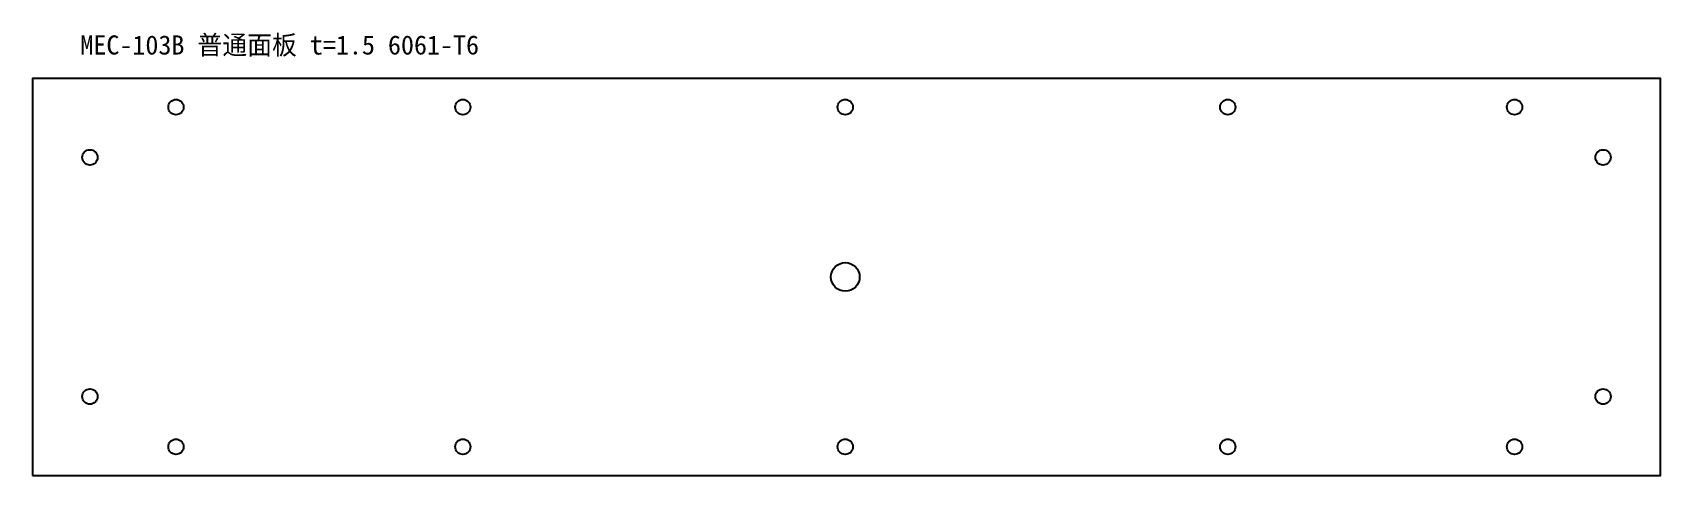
# Model space of a CAD drawing. Header units: metres. Extents: x 0 to 340, y 0 to 93.
import ezdxf

# ---------------------------------------------------------------- set-up
doc = ezdxf.new("R2010")
doc.units = ezdxf.units.M
for name, color, linetype in [('CUT', 1, 'Continuous'), ('ETCH', 2, 'Continuous'), ('HOLE', 3, 'Continuous')]:
    doc.layers.add(name, color=color, linetype=linetype)

msp = doc.modelspace()

# ---------------------------------------------------------------- linework, layer by layer
at = {"layer": 'CUT'}
msp.add_lwpolyline([(0, 0), (340.5, 0), (340.5, 83), (0, 83)], close=True, dxfattribs=at)
msp.add_circle((170, 41.5), 3, dxfattribs=at)
at = {"layer": 'HOLE'}
for centre in [(30, 77), (90, 77), (170, 77), (250, 77), (310, 77), (12, 66.5), (328.5, 66.5), (12, 16.5), (328.5, 16.5), (30, 6), (90, 6), (170, 6), (250, 6), (310, 6)]:
    msp.add_circle(centre, 1.6, dxfattribs=at)

# ---------------------------------------------------------------- texts
at = {"layer": 'ETCH'}
msp.add_text('MEC-103B 普通面板 t=1.5 6061-T6', height=4, dxfattribs=at).set_placement((10, 88))

doc.saveas('drawing.dxf')
